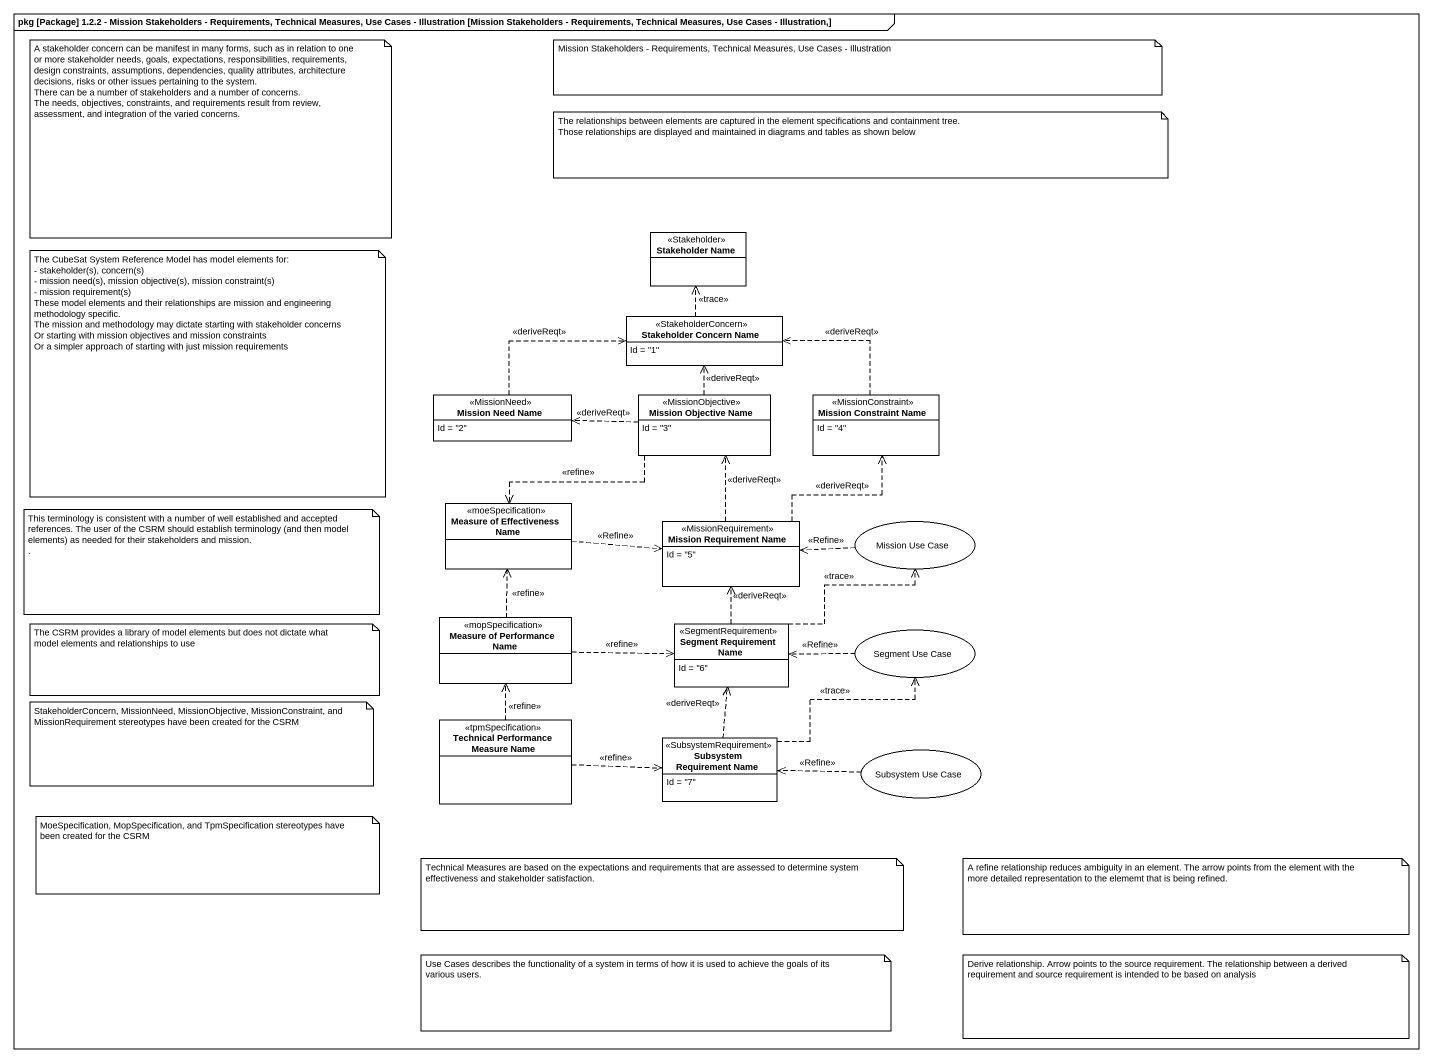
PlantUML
@startuml
mainframe pkg [Package] 1.2.2 - Mission Stakeholders - Requirements, Technical Measures, Use Cases - Illustration [Mission Stakeholders - Requirements, Technical Measures, Use Cases - Illustration,]
allowmixing
hide circle
hide empty members
class "Stakeholder Name" as Stakeholder_Name <<Stakeholder>>
class "Stakeholder Concern Name" as Stakeholder_Concern_Name <<StakeholderConcern>> {
  Id = "1"
}
class "Mission Need Name" as Mission_Need_Name <<MissionNeed>> {
  Id = "2"
}
class "Mission Objective Name" as Mission_Objective_Name <<MissionObjective>> {
  Id = "3"
}
class "Mission Constraint Name" as Mission_Constraint_Name <<MissionConstraint>> {
  Id = "4"
}
class "Measure of Effectiveness Name" as Measure_of_Effectiveness <<moeSpecification>>
class "Mission Requirement Name" as Mission_Requirement_Name <<MissionRequirement>> {
  Id = "5"
}
usecase "Mission Use Case" as Mission_Use_Case
class "Measure of Performance Name" as Measure_of_Performance_Name <<mopSpecification>>
class "Segment Requirement Name" as Segment_Requirement_Name <<SegmentRequirement>> {
  Id = "6"
}
usecase "Segment Use Case" as Segment_Use_Case
class "Technical Performance Measure Name" as Technical_Performance <<tpmSpecification>>
class "Subsystem Requirement Name" as Subsystem_Requirement_Name <<SubsystemRequirement>> {
  Id = "7"
}
usecase "Subsystem Use Case" as Subsystem_Use_Case
Stakeholder_Concern_Name .up.> Stakeholder_Name : <<trace>>
Mission_Need_Name .right.> Stakeholder_Concern_Name : <<deriveReqt>>
Mission_Objective_Name .up.> Stakeholder_Concern_Name : <<deriveReqt>>
Mission_Objective_Name .left.> Mission_Need_Name : <<deriveReqt>>
Mission_Objective_Name .left.> Measure_of_Effectiveness : <<refine>>
Mission_Constraint_Name .left.> Stakeholder_Concern_Name : <<deriveReqt>>
Measure_of_Effectiveness .right.> Mission_Requirement_Name : <<Refine>>
Mission_Requirement_Name .up.> Mission_Objective_Name : <<deriveReqt>>
Mission_Requirement_Name .up.> Mission_Constraint_Name : <<deriveReqt>>
Mission_Use_Case .left.> Mission_Requirement_Name : <<Refine>>
Measure_of_Performance_Name .up.> Measure_of_Effectiveness : <<refine>>
Measure_of_Performance_Name .right.> Segment_Requirement_Name : <<refine>>
Segment_Requirement_Name .up.> Mission_Requirement_Name : <<deriveReqt>>
Segment_Requirement_Name .right.> Mission_Use_Case : <<trace>>
Segment_Use_Case .left.> Segment_Requirement_Name : <<Refine>>
Technical_Performance .up.> Measure_of_Performance_Name : <<refine>>
Technical_Performance .right.> Subsystem_Requirement_Name : <<refine>>
Subsystem_Requirement_Name .up.> Segment_Requirement_Name : <<deriveReqt>>
Subsystem_Requirement_Name .right.> Segment_Use_Case : <<trace>>
Subsystem_Use_Case .left.> Subsystem_Requirement_Name : <<Refine>>
note as N1
  A stakeholder concern can be manifest in many forms, such as in relation to one or more stakeholder needs, goals, expectations, responsibilities, requirements, design constraints, assumptions, dependencies, quality attributes, architecture decisions, risks or other issues pertaining to the system.
  There can be a number of stakeholders and a number of concerns.
  The needs, objectives, constraints, and requirements result from review, assessment, and integration of the varied concerns.
end note
note as N2
  Mission Stakeholders - Requirements, Technical Measures, Use Cases - Illustration
end note
note as N3
  The relationships between elements are captured in the element specifications and containment tree.
  Those relationships are displayed and maintained in diagrams and tables as shown below
end note
note as N4
  The CubeSat System Reference Model has model elements for:
  - stakeholder(s), concern(s)
  - mission need(s), mission objective(s), mission constraint(s)
  - mission requirement(s)
  These model elements and their relationships are mission and engineering methodology specific.
  The mission and methodology may dictate starting with stakeholder concerns
  Or starting with mission objectives and mission constraints
  Or a simpler approach of starting with just mission requirements
end note
note as N5
  This terminology is consistent with a number of well established and accepted references. The user of the CSRM should establish terminology (and then model elements) as needed for their stakeholders and mission.
  .
end note
note as N6
  The CSRM provides a library of model elements but does not dictate what model elements and relationships to use
end note
note as N7
  StakeholderConcern, MissionNeed, MissionObjective, MissionConstraint, and MissionRequirement stereotypes have been created for the CSRM
end note
note as N8
  MoeSpecification, MopSpecification, and TpmSpecification stereotypes have been created for the CSRM
end note
note as N9
  Technical Measures are based on the expectations and requirements that are assessed to determine system effectiveness and stakeholder satisfaction.
end note
note as N10
  A refine relationship reduces ambiguity in an element. The arrow points from the element with the more detailed representation to the elememt that is being refined.
end note
note as N11
  Use Cases describes the functionality of a system in terms of how it is used to achieve the goals of its various users.
end note
note as N12
  Derive relationship. Arrow points to the source requirement. The relationship between a derived requirement and source requirement is intended to be based on analysis
end note
@enduml
